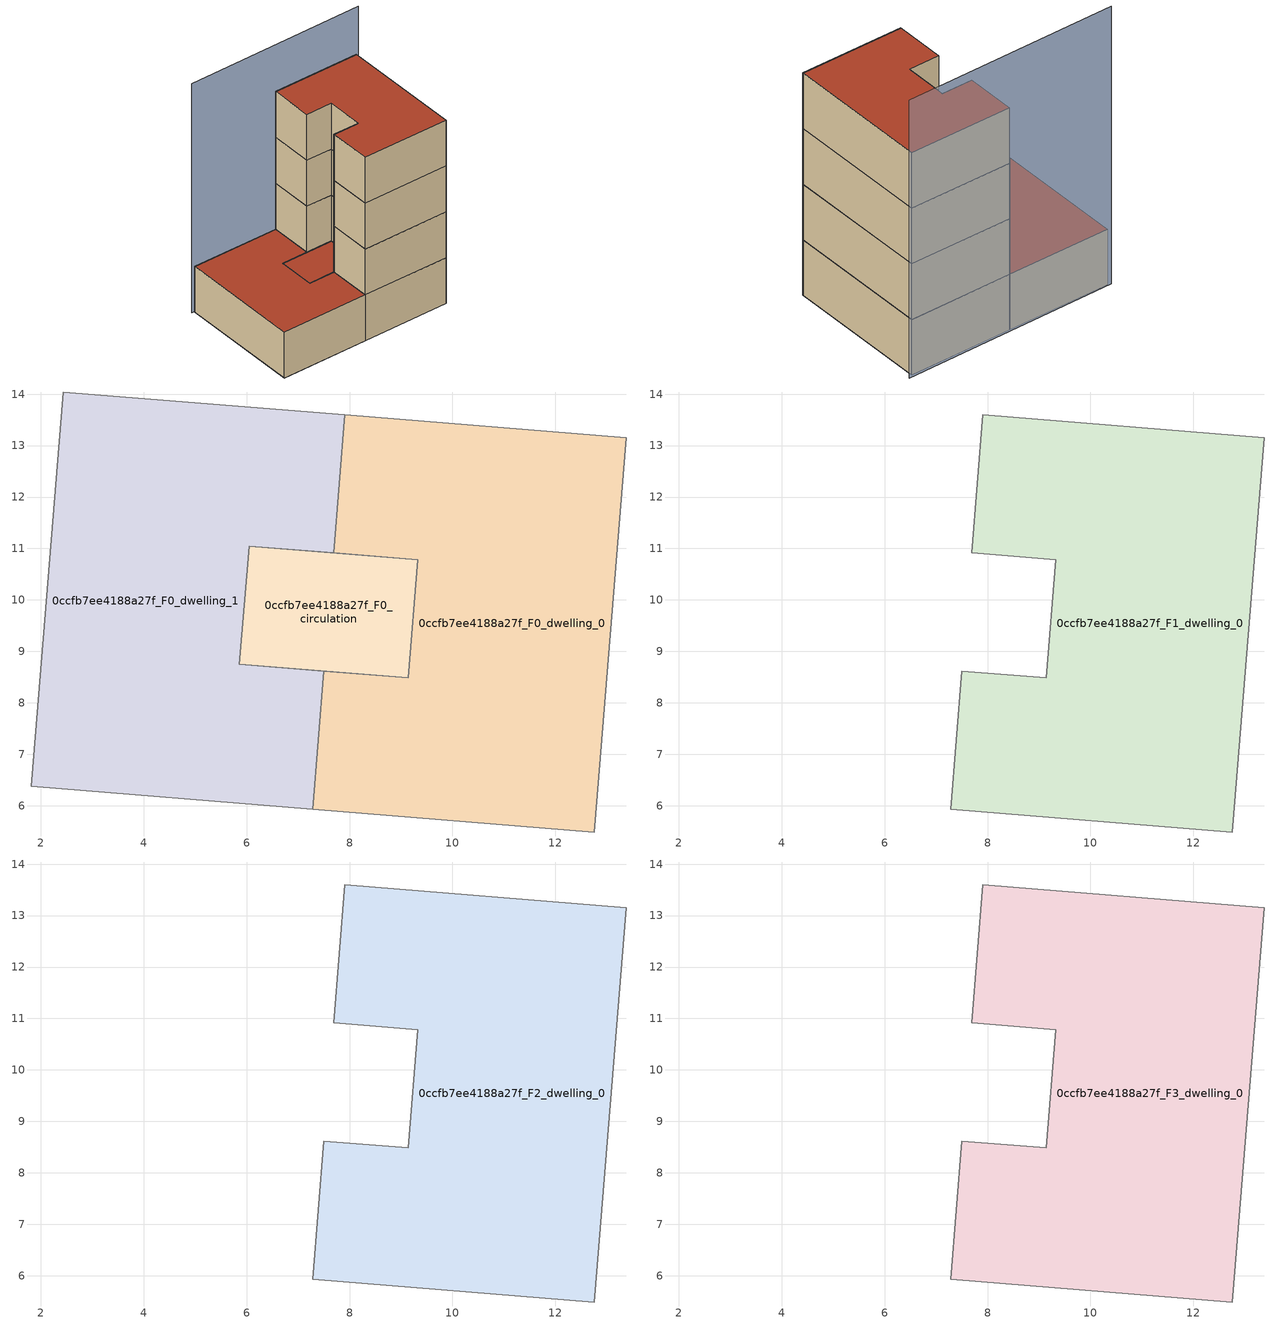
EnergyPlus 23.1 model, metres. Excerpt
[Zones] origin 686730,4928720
0ccfb7ee4188a27f_F0_dwelling_0
 floor ground (EU_floor_Construction): 12.76,5.49 13.38,13.16 7.91,13.6 7.69,10.92 9.33,10.78 9.15,8.48 7.5,8.62 7.29,5.93 z0
 wall adiabatic (EU_wall_Construction): 7.5,8.62 9.15,8.48 / 9.33,10.78 7.69,10.92 7.91,13.6 13.38,13.16 12.76,5.49 7.29,5.93 z0:3
 wall to 0ccfb7ee4188a27f_F0_dwelling_1 (EU_wall_Construction): 7.29,5.93 7.5,8.62 z0:3
 wall to 0ccfb7ee4188a27f_F0_circulation (EU_wall_Construction): 9.14,8.48 9.33,10.78 z0:3
0ccfb7ee4188a27f_F0_dwelling_1
 floor ground (EU_floor_Construction): 7.29,5.93 7.5,8.62 5.86,8.75 6.05,11.05 7.69,10.92 7.91,13.6 2.43,14.04 1.81,6.37 z0
 wall adiabatic (EU_wall_Construction): 5.86,8.75 7.5,8.62 / 7.29,5.93 1.81,6.37 2.43,14.04 7.91,13.6 7.69,10.92 6.05,11.05 z0:3
 wall to 0ccfb7ee4188a27f_F0_circulation (EU_wall_Construction): 6.05,11.05 5.86,8.75 z0:3
 roof outside (EU_roof_Construction): 7.91,13.6 7.69,10.92 6.05,11.05 5.86,8.75 7.5,8.62 7.29,5.93 1.81,6.37 2.43,14.04 z3
0ccfb7ee4188a27f_F0_circulation
 floor ground (EU_floor_Construction): 9.15,8.48 9.33,10.78 6.05,11.05 5.86,8.75 z0
 wall adiabatic (EU_wall_Construction): 9.15,8.48 5.86,8.75 / 6.05,11.05 9.33,10.78 z0:3
 roof outside (EU_roof_Construction): 9.33,10.78 9.15,8.48 5.86,8.75 6.05,11.05 z3
0ccfb7ee4188a27f_F1_dwelling_0
 floor to 0ccfb7ee4188a27f_F0_dwelling_0 (EU_floor_Construction): 12.76,5.49 13.38,13.16 7.91,13.6 7.69,10.92 9.33,10.78 9.15,8.48 7.5,8.62 7.29,5.93 z3
 wall adiabatic (EU_wall_Construction): 7.29,5.93 7.5,8.62 9.15,8.48 9.33,10.78 7.69,10.92 7.91,13.6 13.38,13.16 12.76,5.49 7.29,5.93 z3:6
0ccfb7ee4188a27f_F2_dwelling_0
 floor to 0ccfb7ee4188a27f_F1_dwelling_0 (EU_floor_Construction): 12.76,5.49 13.38,13.16 7.91,13.6 7.69,10.92 9.33,10.78 9.15,8.48 7.5,8.62 7.29,5.93 z6
 wall adiabatic (EU_wall_Construction): 7.29,5.93 7.5,8.62 9.15,8.48 9.33,10.78 7.69,10.92 7.91,13.6 13.38,13.16 12.76,5.49 7.29,5.93 z6:9
0ccfb7ee4188a27f_F3_dwelling_0
 floor to 0ccfb7ee4188a27f_F2_dwelling_0 (EU_floor_Construction): 12.76,5.49 13.38,13.16 7.91,13.6 7.69,10.92 9.33,10.78 9.15,8.48 7.5,8.62 7.29,5.93 z9
 wall adiabatic (EU_wall_Construction): 7.29,5.93 7.5,8.62 9.15,8.48 9.33,10.78 7.69,10.92 7.91,13.6 13.38,13.16 12.76,5.49 7.29,5.93 z9:12
 roof outside (EU_roof_Construction): 13.38,13.16 12.76,5.49 7.29,5.93 7.5,8.62 9.15,8.48 9.33,10.78 7.69,10.92 7.91,13.6 z12
shading: 13.61,13.25 2.29,14.1 z0:15
[Building]
EU S2 Campaign: North Axis=0; Terrain=City; Solar Distribution=FullExterior
[Site:Location]
Bologna: Latitude=44.5; Longitude=11.25; Time Zone=1; Elevation=37
[SizingPeriod:WeatherFileDays]
AnnualSizingPeriod: Begin Month=1; Begin Day of Month=1; End Month=12; End Day of Month=31; Day of Week for Start Day=Monday; Use Weather File Daylight Saving Period=No; Use Weather File Rain and Snow Indicators=No
[MATERIAL]
EU_InternalMass_Material: Roughness=MediumRough; Thickness=0.1; Conductivity=1; Density=1800; Specific Heat=900; Thermal Absorptance=0.9; Solar Absorptance=0.7; Visible Absorptance=0.7
[MATERIAL:NOMASS] Roughness=MediumRough; Thermal Absorptance=0.9; Solar Absorptance=0.7; Visible Absorptance=0.7
Name | Thermal Resistance
EU_wall_NoMass | 0.937881
EU_roof_NoMass | 0.548572
EU_floor_NoMass | 0.71348
[CONSTRUCTION]
EU_wall_Construction: EU_wall_NoMass
EU_roof_Construction: EU_roof_NoMass
EU_floor_Construction: EU_floor_NoMass
EU_InternalMass_Construction: EU_InternalMass_Material
[ZONE] Type=1; Multiplier=1; Ceiling Height=autocalculate; Floor Area=autocalculate; Part of Total Floor Area=Yes
Name | Volume
0ccfb7ee4188a27f_F0_dwelling_0 | 115.345
0ccfb7ee4188a27f_F1_dwelling_0; 0ccfb7ee4188a27f_F2_dwelling_0; 0ccfb7ee4188a27f_F3_dwelling_0 | 115.343
0ccfb7ee4188a27f_F0_dwelling_1 | 115.334
0ccfb7ee4188a27f_F0_circulation | 22.812
[INTERNALMASS] Construction=EU_InternalMass_Construction
Name | Zone or ZoneList | Surface Area
0ccfb7ee4188a27f_F0_dwelling_0_EU_InternalMass | 0ccfb7ee4188a27f_F0_dwelling_0 | 38.4458
0ccfb7ee4188a27f_F0_dwelling_1_EU_InternalMass | 0ccfb7ee4188a27f_F0_dwelling_1 | 38.4458
0ccfb7ee4188a27f_F1_dwelling_0_EU_InternalMass | 0ccfb7ee4188a27f_F1_dwelling_0 | 84.4962
0ccfb7ee4188a27f_F2_dwelling_0_EU_InternalMass | 0ccfb7ee4188a27f_F2_dwelling_0 | 84.4962
0ccfb7ee4188a27f_F3_dwelling_0_EU_InternalMass | 0ccfb7ee4188a27f_F3_dwelling_0 | 84.4962
[OTHEREQUIPMENT] Fuel Type=Electricity; Design Level Calculation Method=Watts/Area; Power per Zone Floor Area=1; Fraction Latent=0; Fraction Radiant=0; Fraction Lost=0; Carbon Dioxide Generation Rate=0; EndUse Subcategory=EU_Step8_InternalGains
Name | Zone or ZoneList or Space or SpaceList | Schedule
EU_Step8_InternalGain_0ccfb7ee4188a27f_F0_dwelling_0_f000 | 0ccfb7ee4188a27f_F0_dwelling_0 | EU_Step8_GainSchedule_0ccfb7ee4188a27f_F0_dwelling_0_f000
EU_Step8_InternalGain_0ccfb7ee4188a27f_F0_dwelling_1_f000 | 0ccfb7ee4188a27f_F0_dwelling_1 | EU_Step8_GainSchedule_0ccfb7ee4188a27f_F0_dwelling_1_f000
EU_Step8_InternalGain_0ccfb7ee4188a27f_F1_dwelling_0_f000 | 0ccfb7ee4188a27f_F1_dwelling_0 | EU_Step8_GainSchedule_0ccfb7ee4188a27f_F1_dwelling_0_f000
EU_Step8_InternalGain_0ccfb7ee4188a27f_F2_dwelling_0_f000 | 0ccfb7ee4188a27f_F2_dwelling_0 | EU_Step8_GainSchedule_0ccfb7ee4188a27f_F2_dwelling_0_f000
EU_Step8_InternalGain_0ccfb7ee4188a27f_F3_dwelling_0_f000 | 0ccfb7ee4188a27f_F3_dwelling_0 | EU_Step8_GainSchedule_0ccfb7ee4188a27f_F3_dwelling_0_f000
[ZONEINFILTRATION:DESIGNFLOWRATE]
EU_Circulation_Infiltration_0ccfb7ee4188a27f_F0_circulation: Zone or ZoneList or Space or SpaceList=0ccfb7ee4188a27f_F0_circulation; Schedule=EU_AlwaysOn; Design Flow Rate Calculation Method=Flow/Area; Flow Rate per Floor Area=0.0005; Constant Term Coefficient=1; Temperature Term Coefficient=0; Velocity Term Coefficient=0; Velocity Squared Term Coefficient=0
[ZONEVENTILATION:DESIGNFLOWRATE] Schedule=EU_AlwaysOn; Design Flow Rate Calculation Method=AirChanges/Hour; Air Changes per Hour=0.687892; Ventilation Type=Natural; Fan Pressure Rise=0; Fan Total Efficiency=1; Constant Term Coefficient=1; Temperature Term Coefficient=0; Velocity Term Coefficient=0; Velocity Squared Term Coefficient=0; Minimum Indoor Temperature=-100; Maximum Indoor Temperature=100; Delta Temperature=-100; Minimum Outdoor Temperature=-100; Maximum Outdoor Temperature=100; Maximum Wind Speed=40
Name | Zone or ZoneList or Space or SpaceList
EU_ConstantAir_0ccfb7ee4188a27f_F0_dwelling_0 | 0ccfb7ee4188a27f_F0_dwelling_0
EU_ConstantAir_0ccfb7ee4188a27f_F0_dwelling_1 | 0ccfb7ee4188a27f_F0_dwelling_1
EU_ConstantAir_0ccfb7ee4188a27f_F1_dwelling_0 | 0ccfb7ee4188a27f_F1_dwelling_0
EU_ConstantAir_0ccfb7ee4188a27f_F2_dwelling_0 | 0ccfb7ee4188a27f_F2_dwelling_0
EU_ConstantAir_0ccfb7ee4188a27f_F3_dwelling_0 | 0ccfb7ee4188a27f_F3_dwelling_0
[HVACTEMPLATE:THERMOSTAT] Constant Heating Setpoint=20; Constant Cooling Setpoint=50
EU_HeatOnly_0ccfb7ee4188a27f_F0_dwelling_0; EU_HeatOnly_0ccfb7ee4188a27f_F0_dwelling_1; EU_HeatOnly_0ccfb7ee4188a27f_F1_dwelling_0; EU_HeatOnly_0ccfb7ee4188a27f_F2_dwelling_0; EU_HeatOnly_0ccfb7ee4188a27f_F3_dwelling_0
[HVACTEMPLATE:ZONE:IDEALLOADSAIRSYSTEM] System Availability Schedule=EU_AlwaysOn; Maximum Heating Supply Air Temperature=50; Minimum Cooling Supply Air Temperature=13; Maximum Heating Supply Air Humidity Ratio=0.0156; Minimum Cooling Supply Air Humidity Ratio=0.0077; Heating Limit=NoLimit; Cooling Limit=NoLimit; Heating Availability Schedule=EU_AlwaysOn; Cooling Availability Schedule=EU_CoolingOff; Dehumidification Control Type=ConstantSensibleHeatRatio; Cooling Sensible Heat Ratio=0.7; Dehumidification Setpoint=60; Humidification Control Type=None; Humidification Setpoint=30; Outdoor Air Method=None; Outdoor Air Flow Rate per Person=0.00944; Outdoor Air Flow Rate per Zone Floor Area=0; Outdoor Air Flow Rate per Zone=0; Demand Controlled Ventilation Type=None; Outdoor Air Economizer Type=NoEconomizer; Heat Recovery Type=None; Sensible Heat Recovery Effectiveness=0.7; Latent Heat Recovery Effectiveness=0.65
Name | Template Thermostat
0ccfb7ee4188a27f_F0_dwelling_0 | EU_HeatOnly_0ccfb7ee4188a27f_F0_dwelling_0
0ccfb7ee4188a27f_F0_dwelling_1 | EU_HeatOnly_0ccfb7ee4188a27f_F0_dwelling_1
0ccfb7ee4188a27f_F1_dwelling_0 | EU_HeatOnly_0ccfb7ee4188a27f_F1_dwelling_0
0ccfb7ee4188a27f_F2_dwelling_0 | EU_HeatOnly_0ccfb7ee4188a27f_F2_dwelling_0
0ccfb7ee4188a27f_F3_dwelling_0 | EU_HeatOnly_0ccfb7ee4188a27f_F3_dwelling_0
[SIZING:ZONE] Zone Cooling Design Supply Air Temperature Input Method=SupplyAirTemperature; Zone Cooling Design Supply Air Temperature=13; Zone Heating Design Supply Air Temperature Input Method=SupplyAirTemperature; Zone Heating Design Supply Air Temperature=50; Zone Cooling Design Supply Air Humidity Ratio=0.008; Zone Heating Design Supply Air Humidity Ratio=0.008; Cooling Design Air Flow Method=DesignDay; Cooling Design Air Flow Rate=0; Cooling Minimum Air Flow per Zone Floor Area=0.000762; Cooling Minimum Air Flow=0; Cooling Minimum Air Flow Fraction=0.2; Heating Design Air Flow Method=DesignDay; Heating Design Air Flow Rate=0; Heating Maximum Air Flow per Zone Floor Area=0.002032; Heating Maximum Air Flow=0.141576; Heating Maximum Air Flow Fraction=0.3; Account for Dedicated Outdoor Air System=No; Dedicated Outdoor Air System Control Strategy=NeutralSupplyAir; Dedicated Outdoor Air Low Setpoint Temperature for Design=autosize; Dedicated Outdoor Air High Setpoint Temperature for Design=autosize; Zone Load Sizing Method=Sensible Load Only No Latent Load; Zone Latent Cooling Design Supply Air Humidity Ratio Input Method=HumidityRatioDifference; Zone Cooling Design Supply Air Humidity Ratio Difference=0.005; Zone Latent Heating Design Supply Air Humidity Ratio Input Method=HumidityRatioDifference; Zone Humidification Design Supply Air Humidity Ratio Difference=0.005
0ccfb7ee4188a27f_F0_dwelling_0; 0ccfb7ee4188a27f_F0_dwelling_1; 0ccfb7ee4188a27f_F1_dwelling_0; 0ccfb7ee4188a27f_F2_dwelling_0; 0ccfb7ee4188a27f_F3_dwelling_0
[SCHEDULE:CONSTANT]
Name | Hourly Value
EU_AlwaysOn | 1
EU_CoolingOff | 0
[SCHEDULE:FILE] Column Number=1; Rows to Skip at Top=0; Number of Hours of Data=8760; Column Separator=Comma; Interpolate to Timestep=No; Minutes per Item=60; Adjust Schedule for Daylight Savings=Yes
Name | File
EU_Step8_GainSchedule_0ccfb7ee4188a27f_F0_dwelling_0_f000 | ../../schedules/0ccfb7ee4188a27f/0ccfb7ee4188a27f_F0_dwelling_0_f000_gain.csv
EU_Step8_GainSchedule_0ccfb7ee4188a27f_F0_dwelling_1_f000 | ../../schedules/0ccfb7ee4188a27f/0ccfb7ee4188a27f_F0_dwelling_1_f000_gain.csv
EU_Step8_GainSchedule_0ccfb7ee4188a27f_F1_dwelling_0_f000 | ../../schedules/0ccfb7ee4188a27f/0ccfb7ee4188a27f_F1_dwelling_0_f000_gain.csv
EU_Step8_GainSchedule_0ccfb7ee4188a27f_F2_dwelling_0_f000 | ../../schedules/0ccfb7ee4188a27f/0ccfb7ee4188a27f_F2_dwelling_0_f000_gain.csv
EU_Step8_GainSchedule_0ccfb7ee4188a27f_F3_dwelling_0_f000 | ../../schedules/0ccfb7ee4188a27f/0ccfb7ee4188a27f_F3_dwelling_0_f000_gain.csv
